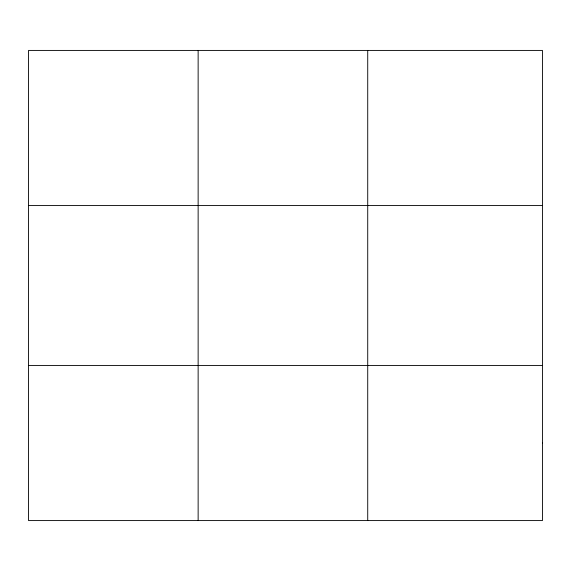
<?xml version="1.0" encoding="UTF-8"?>
<svg xmlns="http://www.w3.org/2000/svg" width="571" height="571" viewBox="0 0 571 571"><rect width="100%" height="100%" fill="white"/><g stroke="black" fill="none" stroke-linecap="round" stroke-linejoin="round"><path stroke-width="0.86" d="M198.137 50.419L198.137 520.581M367.724 50.419L367.724 520.581M28.55 205.574L542.45 205.574M28.55 365.426L542.45 365.426M542.45 443.003L542.45 520.581L28.55 520.581L28.55 50.419L542.45 50.419L542.45 443.003"/></g></svg>
